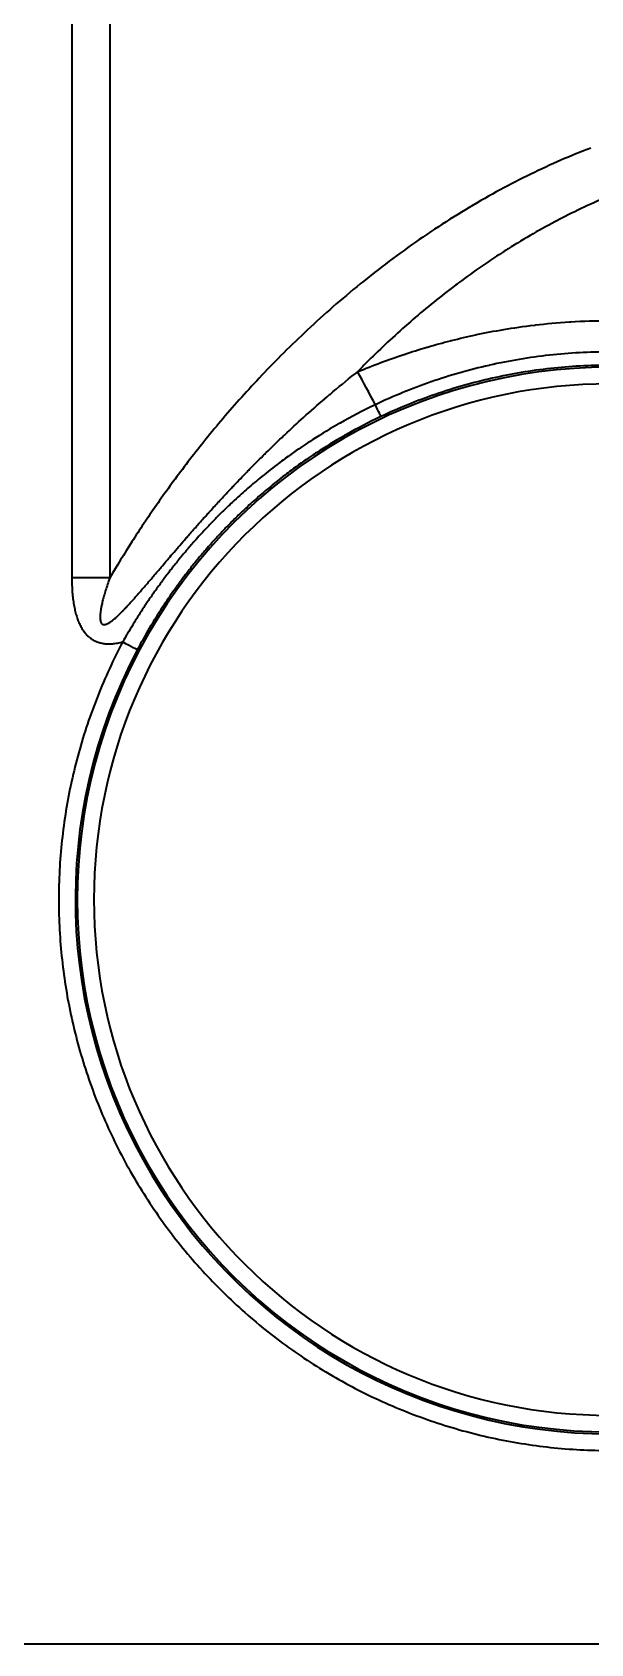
# Model space of a CAD drawing. Header units: millimetres. Extents: x 68 to 2000, y 100 to 2870.
# Drawn here: x 774.97 to 791.77, y 2171.29 to 2219.76 of the extents above; entities that cross this region are included whole.
import ezdxf

# ---------------------------------------------------------------- set-up
doc = ezdxf.new("R2010")
doc.units = ezdxf.units.MM
doc.header["$LTSCALE"] = 10
doc.layers.add('Sichtbar schmal (ISO)', color=7, linetype='Continuous', lineweight=35)

msp = doc.modelspace()

# ---------------------------------------------------------------- linework, layer by layer
at = {"layer": 'Sichtbar schmal (ISO)'}
for p, q in [((776.1565652024377, 2418.994319704128), (776.1566152486474, 2203.348979768297)), ((777.297756217657, 2418.993964513741), (777.2977918782169, 2203.348628905123)), ((774.1530102850046, 2171.291590124651), (824.7058706220237, 2171.291590124651))]:
    msp.add_line(p, q, dxfattribs=at)
for radius, start, end in [(16.00857521601998, 89.99999999993197, 269.999999999932), (15.50865136843997, 90, 270)]:
    msp.add_arc((792.3294404529772, 2193.669854925541), radius, start, end, dxfattribs=at)
for centre, major_axis, ratio, start_param, end_param in [((786.2830558590074, 2206.656880909841), (4.738098631613868, -8.806271705933545), 0.002480877679186441, 1.786531391220437, 1.903747040971538), ((785.2404723080372, 2208.648304248541), (0.2138233150061567, -0.4519729969365307), 0.008853428503042843, 0.01745397666727833, 1.355226716201932), ((776.1566152486571, 2203.296620356747), (-9.999999587299413, 9.588204128529147e-05), 0.005235963830584178, 4.598022234676896, 4.71238903058859), ((777.6889594639672, 2201.422724670341), (0.4418875460878273, -0.2339559712517966), 0.004624473952660113, 4.7148437123754, 6.2657318279909), ((792.3294328171255, 2193.671363264637), (-9.130483200719803, 13.2192300817919), 0.9999991161032137, 0.4794170197497269, 2.537137668070178)]:
    msp.add_ellipse(centre, major_axis=major_axis, ratio=ratio, start_param=start_param, end_param=end_param, dxfattribs=at)
msp.add_open_spline([(791.7684580489641, 2216.271331180041), (791.1730822380451, 2216.043720641241), (789.9678611980202, 2215.522089040241), (788.1177699142072, 2214.525342181441), (786.2441533427972, 2213.300556298341), (784.4857182651771, 2211.934593283141), (782.9347063664771, 2210.537102270341), (781.6083738541572, 2209.179854614541), (780.4798938948671, 2207.889570464841), (779.5154507689372, 2206.672158146741), (778.6836515064971, 2205.523261045441), (777.9550374893272, 2204.430139432441), (777.5094241464071, 2203.706050972141), (777.2977918782171, 2203.348630670941)], degree=3, dxfattribs=at)
for points, knots in [([(792.3390485277721, 2214.835544639807), (791.832285953964, 2214.624384316603), (791.3179761729513, 2214.384060929775), (790.7986688566028, 2214.113112446547), (790.7936110221924, 2214.110473522506), (790.7885527176873, 2214.107831691933), (790.7834939451203, 2214.105186953611), (790.2863655927891, 2213.845287069402), (789.7846877351077, 2213.55731863368), (789.2810514552541, 2213.239978664534), (789.2533595632407, 2213.22253007215), (789.225661837563, 2213.204992698909), (789.1979587564194, 2213.187366371155), (788.7269686140645, 2212.887694772359), (788.2543852951434, 2212.562340222024), (787.7906804356502, 2212.21705091632), (787.7310643491155, 2212.172658892585), (787.6715940115663, 2212.127941507234), (787.6122904815217, 2212.082914991126), (787.1761155136318, 2211.751746859938), (786.7489928120589, 2211.403651800141), (786.340825458509, 2211.048811540437), (786.2618427888742, 2210.980147962222), (786.1835655778009, 2210.911240353105), (786.1060586972462, 2210.842175275818), (785.698894518812, 2210.479358126541), (785.3131547912192, 2210.111854788349), (784.9455289684304, 2209.740495041228), (784.8815287652861, 2209.675844796925), (784.8180777951657, 2209.611074245441), (784.7551587062533, 2209.546184108)], [0, 0, 0, 0, 0.1980708731680076, 0.1980708731680076, 0.1980708731680076, 0.2, 0.2, 0.2, 0.3895763509335004, 0.3895763509335004, 0.3895763509335004, 0.4, 0.4, 0.4, 0.5772162429242802, 0.5772162429242802, 0.5772162429242802, 0.6, 0.6, 0.6, 0.7675735745147414, 0.7675735745147414, 0.7675735745147414, 0.8, 0.8, 0.8, 0.970344604217999, 0.970344604217999, 0.970344604217999, 1, 1, 1, 1]), ([(784.7551587042011, 2209.546184111881), (784.9853916177942, 2209.641267618302), (785.2170150260858, 2209.732338957514), (785.4500666647878, 2209.819296480188), (785.6790225143873, 2209.904725759269), (785.9093573183527, 2209.986183292121), (786.1401992716824, 2210.063252668595), (786.1443288012771, 2210.064631361967), (786.1484584908205, 2210.06600865461), (786.1525883345656, 2210.067384544366), (786.3784942077885, 2210.142646853545), (786.604869763968, 2210.213702223977), (786.8319903803789, 2210.280687699874), (786.8411227091337, 2210.283381129459), (786.8502562442744, 2210.286067965806), (786.859391009963, 2210.28874821623), (787.0858977757644, 2210.355208033122), (787.3131552599799, 2210.417626135786), (787.5462028828701, 2210.477088045782), (787.5562953674468, 2210.479663134951), (787.5663987382868, 2210.482232530908), (787.5765134058776, 2210.484796280063), (787.813843784045, 2210.544952044047), (788.0573812909503, 2210.602083582339), (788.3115007510152, 2210.656285872659), (788.3182936894884, 2210.657734769265), (788.3250941948021, 2210.659181517048), (788.3319023528804, 2210.66062610889), (788.5933993266644, 2210.716111952602), (788.866175402504, 2210.768505075082), (789.1555438916398, 2210.817026147058), (789.4449123807755, 2210.865547219033), (789.7508734430537, 2210.910196304801), (790.077809044376, 2210.949003434103), (790.0874242181847, 2210.950144751512), (790.0970575221545, 2210.951280836422), (790.1067091454436, 2210.952411633121), (790.4252324804534, 2210.989730240066), (790.7637192215461, 2211.021482229557), (791.1289157752875, 2211.044535857291), (791.141001900243, 2211.045298813629), (791.1531172441921, 2211.046052247197), (791.1652616879956, 2211.046795980673), (791.5311952422117, 2211.069205984681), (791.9235838755914, 2211.08279921075), (792.339048527772, 2211.082802188485)], [0, 0, 0, 0, 0.1111111111111, 0.1111111111111, 0.1111111111111, 0.2202694889971813, 0.2202694889971813, 0.2202694889971813, 0.2222222222222, 0.2222222222222, 0.2222222222222, 0.329038346897197, 0.329038346897197, 0.329038346897197, 0.3333333333333001, 0.3333333333333001, 0.3333333333333001, 0.4398323416248988, 0.4398323416248988, 0.4398323416248988, 0.4444444444444001, 0.4444444444444001, 0.4444444444444001, 0.5526627419303958, 0.5526627419303958, 0.5526627419303958, 0.5555555555556, 0.5555555555556, 0.5555555555556, 0.6666666666667, 0.6666666666667, 0.6666666666667, 0.7777777777778001, 0.7777777777778001, 0.7777777777778001, 0.7810455547990192, 0.7810455547990192, 0.7810455547990192, 0.8888888888889002, 0.8888888888889002, 0.8888888888889002, 0.8924579477917912, 0.8924579477917912, 0.8924579477917912, 1, 1, 1, 1]), ([(792.3390484461382, 2210.141545156524), (791.7331964678737, 2210.141876435037), (791.1268297373582, 2210.108699094143), (790.5227482444517, 2210.041704983506), (789.9186667515452, 2209.974710872869), (789.3168710392445, 2209.873893704026), (788.7235312387786, 2209.740198948218), (788.7201215853679, 2209.73943066539), (788.7167122110226, 2209.738661296582), (788.7133031163498, 2209.737890841976), (788.1234696408144, 2209.60458861314), (787.5420116270163, 2209.438797286301), (786.9719886598662, 2209.241698855197), (786.9678220244153, 2209.240258146036), (786.963656000501, 2209.238815763432), (786.9594905892608, 2209.237371707736), (786.3905086001224, 2209.040118271105), (785.8329507091188, 2208.811665407482), (785.2901238017275, 2208.553476764359)], [0, 0, 0, 0, 0.25, 0.25, 0.25, 0.5, 0.5, 0.5, 0.5014366360591308, 0.5014366360591308, 0.5014366360591308, 0.75, 0.75, 0.75, 0.7518168968334009, 0.7518168968334009, 0.7518168968334009, 0.9999992525942452, 0.9999992525942452, 0.9999992525942452, 0.9999992525942452]), ([(777.2977912561344, 2203.348629040388), (777.273786013269, 2203.280621488412), (777.2514465960845, 2203.215221212507), (777.2307675330137, 2203.152640407868), (777.2100883048939, 2203.090059103743), (777.1910694046173, 2203.030297310562), (777.1734868954521, 2202.972823604421), (777.1559043862869, 2202.91534989828), (777.1397582894023, 2202.860164282999), (777.1250373672467, 2202.807324639709), (777.1240298139286, 2202.803708102826), (777.1230289300931, 2202.800102548206), (777.1220346941872, 2202.796507962839), (777.108502582839, 2202.747583628929), (777.0962062478483, 2202.700695851887), (777.0851213537279, 2202.655842657629), (777.0840350315106, 2202.651447034098), (777.0829603470257, 2202.64707095317), (777.0818972473411, 2202.64271436841), (777.0713153941356, 2202.599349911571), (777.0618857832872, 2202.557922352581), (777.0535909984535, 2202.518425935241), (777.0525488718785, 2202.513463749126), (777.051524706212, 2202.508532093206), (777.0505183751164, 2202.503630723753), (777.0427101277088, 2202.465600392101), (777.0359790416313, 2202.429398677866), (777.0303110788511, 2202.394966026119), (777.0294346620926, 2202.38964182866), (777.0285837512552, 2202.384360057953), (777.0277582355617, 2202.37912049509), (777.0225569116375, 2202.346107599166), (777.0183675654719, 2202.314776399666), (777.0152078950177, 2202.285139673837), (777.0146233327553, 2202.279656661683), (777.0140740857427, 2202.274231856957), (777.0135601480632, 2202.268865515262), (777.0108552619242, 2202.240622123418), (777.0091334120813, 2202.214006121184), (777.0084250331886, 2202.189123659943), (777.0082713380622, 2202.183724977026), (777.0081652600181, 2202.178408073558), (777.0081067446514, 2202.173174130011), (777.0078443201539, 2202.149701406813), (777.0085448280832, 2202.12790812306), (777.0102041041752, 2202.107950085728), (777.0106204632218, 2202.102942052745), (777.0110968278482, 2202.098049478039), (777.0116323428783, 2202.09327354627), (777.0137068344451, 2202.074772421897), (777.0166738448494, 2202.058032949325), (777.0204498278651, 2202.043128846366), (777.0215363622805, 2202.038840209281), (777.0226897929207, 2202.034703586933), (777.0239078390384, 2202.030716059722), (777.0280155359621, 2202.017268659808), (777.0328557369703, 2202.005519349285), (777.0383172096473, 2201.995346643311), (777.0401088704834, 2201.992009441065), (777.0419686076212, 2201.988843964885), (777.0438971665907, 2201.98583971008), (777.0495906033905, 2201.976970634707), (777.0558726660895, 2201.969491717526), (777.0628053509088, 2201.963207064035), (777.0653626863854, 2201.960888774981), (777.0680091135538, 2201.958735227559), (777.0707560481867, 2201.956743608833), (777.0779782210061, 2201.951507293975), (777.0858858533787, 2201.947369788159), (777.0947293953519, 2201.944388945344), (777.0983456584148, 2201.943170031949), (777.1021161866114, 2201.942141239877), (777.1060545306564, 2201.94132276216), (777.1154105724514, 2201.939378363285), (777.1257143172885, 2201.938614771844), (777.1371155984401, 2201.939278726404), (777.1422805769615, 2201.939579509359), (777.1476694871182, 2201.940167501783), (777.1532820883178, 2201.941066884628), (777.1652740581078, 2201.942988519805), (777.1782916102575, 2201.946337867197), (777.1922924732486, 2201.95123001461), (777.1993240702461, 2201.95368697809), (777.2066060508653, 2201.95653324944), (777.2141237801291, 2201.959771175773), (777.2285807245869, 2201.965997859324), (777.2439116602914, 2201.973678672597), (777.2600282587911, 2201.982773232854), (777.268980834809, 2201.98782515135), (777.2781785708038, 2201.993318555075), (777.2876131224834, 2201.999243309177), (777.3039947852593, 2202.009530742754), (777.3210909771582, 2202.021120614199), (777.3388978723556, 2202.033993265284), (777.3497708917535, 2202.041853399427), (777.3609096629423, 2202.050194185452), (777.3723050881043, 2202.059000507102), (777.3903202133124, 2202.0729224964), (777.4089769942283, 2202.088009223758), (777.428267710072, 2202.104240523229), (777.4411922202097, 2202.115115267134), (777.4544015086983, 2202.126504820854), (777.4678772590612, 2202.138381153366), (777.48723772261, 2202.155443750736), (777.5071481715285, 2202.173511773643), (777.5275721070593, 2202.192531762963), (777.5425883178524, 2202.206515755837), (777.557881941002, 2202.221015082264), (777.5734372675271, 2202.235998665974), (777.5937655017201, 2202.255579727047), (777.6145406123985, 2202.275987964761), (777.6357377810874, 2202.297177082656), (777.6528206211982, 2202.314253434617), (777.670177316241, 2202.331837449335), (777.6878119928375, 2202.349915991933), (777.7088034424764, 2202.371435797779), (777.7301887158136, 2202.393656239398), (777.7519805250517, 2202.416573993914), (777.7711934216914, 2202.436779587855), (777.790722043337, 2202.457526967884), (777.8105915948236, 2202.478827534555), (777.8321913935297, 2202.501982961728), (777.8541940387992, 2202.525791990575), (777.8766350867226, 2202.550282732322), (777.8982554873505, 2202.573877871463), (777.9202825813393, 2202.598104979215), (777.9427489248224, 2202.622986280571), (777.965052810436, 2202.647687661094), (777.9877895859669, 2202.673033662784), (778.0109929435155, 2202.699054455351), (778.0354277055976, 2202.726456174013), (778.0603797466518, 2202.754605426386), (778.0858864517377, 2202.783530356955), (778.1089987291842, 2202.809739975885), (778.1325664088872, 2202.836586307906), (778.1566185812252, 2202.864095765847), (778.1843149706439, 2202.895773264624), (778.2126535705476, 2202.928329049461), (778.2416777281873, 2202.961796781486), (778.2656753010529, 2202.989468362789), (778.2901415497575, 2203.017763201523), (778.3151016625924, 2203.04670337242), (778.3465483237648, 2203.083164415465), (778.3787787505588, 2203.120649012502), (778.4118395759327, 2203.159189320454), (778.4367579578959, 2203.18823766101), (778.4621481103035, 2203.21788554829), (778.4880303898971, 2203.248148653668), (778.5237472768747, 2203.289910968709), (778.5604016513553, 2203.332844700835), (778.5980528128655, 2203.376990828894), (778.6238849870176, 2203.407279149956), (778.6501864089125, 2203.438137965169), (778.6769772616875, 2203.46958285147), (778.7175247552358, 2203.517174144483), (778.7591929244954, 2203.566106338492), (778.8020748966652, 2203.616450840155), (778.8288228696914, 2203.647853625623), (778.8560431857986, 2203.679805742778), (778.8837589903898, 2203.712325336659), (778.9298343223263, 2203.76638658816), (778.9772791437832, 2203.822015645237), (779.0262186111421, 2203.879307480609), (779.0539134858459, 2203.911728965512), (779.0820871183513, 2203.944682770089), (779.1107630086107, 2203.978186875755), (779.1632433380314, 2204.039503420294), (779.2174049738157, 2204.102661224199), (779.2734015675184, 2204.16776604202), (779.302070379799, 2204.201098030222), (779.3312203185407, 2204.23494020384), (779.3608719951549, 2204.269306030742), (779.4207817797375, 2204.33874052895), (779.482741050376, 2204.410314719434), (779.546903603688, 2204.484103778869), (779.5765251966594, 2204.518169590959), (779.6066164979175, 2204.552707215104), (779.6371937297248, 2204.587725128487), (779.7056450333057, 2204.666117503401), (779.7765297792356, 2204.746914130519), (779.8499503604728, 2204.830099565821), (779.8803675318694, 2204.864562186528), (779.9112200554445, 2204.899434627831), (779.9425156881556, 2204.934715862767), (780.0205099992811, 2205.022643007101), (780.1012545683087, 2205.113107339917), (780.1848384443014, 2205.206039574693), (780.2157477887688, 2205.240405945273), (780.247045528721, 2205.275109664301), (780.2787357562347, 2205.31014628556), (780.3670948766071, 2205.40783586617), (780.4585083938, 2205.50811770816), (780.5532722549939, 2205.611098120166), (780.5844028766322, 2205.644927938854), (780.6158952048986, 2205.679048747948), (780.6477604398151, 2205.713464734692), (780.7476769977803, 2205.821379424275), (780.8512581566456, 2205.932193409781), (780.9590972413324, 2206.04625944734), (780.9903413834592, 2206.079307720141), (781.021943220767, 2206.112628755963), (781.0539179629922, 2206.146230921759), (781.16752558119, 2206.265620845077), (781.2858356611156, 2206.38855897248), (781.4095722732264, 2206.515391437194), (781.4408614575996, 2206.547463467494), (781.472497939009, 2206.579784283907), (781.5044935601923, 2206.612358608859), (781.6346438668171, 2206.744862939884), (781.7707372895243, 2206.881571116902), (781.9135819191358, 2207.022733899958), (781.9447251697236, 2207.053510471246), (781.9761895711224, 2207.084498463914), (782.0079842736508, 2207.115700572191), (782.1578755048861, 2207.26279810904), (782.3150968169754, 2207.414651909484), (782.4807357273037, 2207.571546544345), (782.5113858160752, 2207.600578578404), (782.5423244374321, 2207.629782959167), (782.5735586899975, 2207.659160899962), (782.7469111807887, 2207.822210718442), (782.9293645158297, 2207.990619881508), (783.1219881800293, 2208.164338562044), (783.1516314685837, 2208.191072520178), (783.1815158307712, 2208.217931946603), (783.2116454530121, 2208.244916470341), (783.4126215616678, 2208.424913568595), (783.6245006894452, 2208.610485147097), (783.8495399515797, 2208.802159086296), (783.8774631416334, 2208.825942259872), (783.9055892741297, 2208.849819048626), (783.9339229712373, 2208.873790178701), (784.1679804813474, 2209.071809625255), (784.4161740196769, 2209.276290224082), (784.6786470152972, 2209.485414566876), (784.7040152217279, 2209.505626587107), (784.729516827323, 2209.525881904931), (784.7551519365542, 2209.546178772157)], [1.946679739687601e-07, 1.946679739687601e-07, 1.946679739687601e-07, 1.946679739687601e-07, 0.02439024390244, 0.02439024390244, 0.02439024390244, 0.04878048780487999, 0.04878048780487999, 0.04878048780487999, 0.07317073170732, 0.07317073170732, 0.07317073170732, 0.07484008848490116, 0.07484008848490116, 0.07484008848490116, 0.09756097560975999, 0.09756097560975999, 0.09756097560975999, 0.09978762786388702, 0.09978762786388702, 0.09978762786388702, 0.1219512195122, 0.1219512195122, 0.1219512195122, 0.1247357724955396, 0.1247357724955396, 0.1247357724955396, 0.1463414634146, 0.1463414634146, 0.1463414634146, 0.1496822739197884, 0.1496822739197884, 0.1496822739197884, 0.1707317073171, 0.1707317073171, 0.1707317073171, 0.1746260072418331, 0.1746260072418331, 0.1746260072418331, 0.1951219512195, 0.1951219512195, 0.1951219512195, 0.1995689028914995, 0.1995689028914995, 0.1995689028914995, 0.219512195122, 0.219512195122, 0.219512195122, 0.224516528143994, 0.224516528143994, 0.224516528143994, 0.2439024390244, 0.2439024390244, 0.2439024390244, 0.2494807107629081, 0.2494807107629081, 0.2494807107629081, 0.2682926829268, 0.2682926829268, 0.2682926829268, 0.2744640355582593, 0.2744640355582593, 0.2744640355582593, 0.2926829268293, 0.2926829268293, 0.2926829268293, 0.2994035290498429, 0.2994035290498429, 0.2994035290498429, 0.3170731707316999, 0.3170731707316999, 0.3170731707316999, 0.3242985644418835, 0.3242985644418835, 0.3242985644418835, 0.3414634146341, 0.3414634146341, 0.3414634146341, 0.3492393901047293, 0.3492393901047293, 0.3492393901047293, 0.3658536585366, 0.3658536585366, 0.3658536585366, 0.3741977756168409, 0.3741977756168409, 0.3741977756168409, 0.390243902439, 0.390243902439, 0.390243902439, 0.3991573322904338, 0.3991573322904338, 0.3991573322904338, 0.4146341463415, 0.4146341463415, 0.4146341463415, 0.424084401286575, 0.424084401286575, 0.424084401286575, 0.4390243902439, 0.4390243902439, 0.4390243902439, 0.449033974144268, 0.449033974144268, 0.449033974144268, 0.4634146341463, 0.4634146341463, 0.4634146341463, 0.4739876709446688, 0.4739876709446688, 0.4739876709446688, 0.4878048780487999, 0.4878048780487999, 0.4878048780487999, 0.4989401925430854, 0.4989401925430854, 0.4989401925430854, 0.5121951219512001, 0.5121951219512001, 0.5121951219512001, 0.5238814205003101, 0.5238814205003101, 0.5238814205003101, 0.5365853658537, 0.5365853658537, 0.5365853658537, 0.5488247402818266, 0.5488247402818266, 0.5488247402818266, 0.5609756097561, 0.5609756097561, 0.5609756097561, 0.5737713271032207, 0.5737713271032207, 0.5737713271032207, 0.5853658536585, 0.5853658536585, 0.5853658536585, 0.5987171018571184, 0.5987171018571184, 0.5987171018571184, 0.609756097561, 0.609756097561, 0.609756097561, 0.6236638695282276, 0.6236638695282276, 0.6236638695282276, 0.6341463414633999, 0.6341463414633999, 0.6341463414633999, 0.6486118858911681, 0.6486118858911681, 0.6486118858911681, 0.6585365853659001, 0.6585365853659001, 0.6585365853659001, 0.673557446825603, 0.673557446825603, 0.673557446825603, 0.6829268292683, 0.6829268292683, 0.6829268292683, 0.6985026861649339, 0.6985026861649339, 0.6985026861649339, 0.7073170731707, 0.7073170731707, 0.7073170731707, 0.723448461926881, 0.723448461926881, 0.723448461926881, 0.7317073170732, 0.7317073170732, 0.7317073170732, 0.7483939361521591, 0.7483939361521591, 0.7483939361521591, 0.7560975609756, 0.7560975609756, 0.7560975609756, 0.7733431757776562, 0.7733431757776562, 0.7733431757776562, 0.780487804878, 0.780487804878, 0.780487804878, 0.7982934977704114, 0.7982934977704114, 0.7982934977704114, 0.8048780487805001, 0.8048780487805001, 0.8048780487805001, 0.8232371828398677, 0.8232371828398677, 0.8232371828398677, 0.8292682926828998, 0.8292682926828998, 0.8292682926828998, 0.8481794269583445, 0.8481794269583445, 0.8481794269583445, 0.8536585365854, 0.8536585365854, 0.8536585365854, 0.8731260459773066, 0.8731260459773066, 0.8731260459773066, 0.8780487804878, 0.8780487804878, 0.8780487804878, 0.8980732520336557, 0.8980732520336557, 0.8980732520336557, 0.9024390243902, 0.9024390243902, 0.9024390243902, 0.923020786186232, 0.923020786186232, 0.923020786186232, 0.9268292682927001, 0.9268292682927001, 0.9268292682927001, 0.9479666352876164, 0.9479666352876164, 0.9479666352876164, 0.9512195121951, 0.9512195121951, 0.9512195121951, 0.9729174457959914, 0.9729174457959914, 0.9729174457959914, 0.9756097560975998, 0.9756097560975998, 0.9756097560975998, 0.997850250984224, 0.997850250984224, 0.997850250984224, 0.9999998110335244, 0.9999998110335244, 0.9999998110335244, 0.9999998110335244]), ([(792.3294404529892, 2209.740739311434), (791.738968170966, 2209.740740657975), (791.1478556978617, 2209.708202415435), (790.5589437699568, 2209.642943343539), (789.970031842052, 2209.577684271643), (789.3833284113064, 2209.479588121983), (788.8047582716811, 2209.349566509226), (788.2261881320558, 2209.21954489647), (787.6557254087896, 2209.057702453874), (787.0962602645973, 2208.865087842019), (786.5367951235676, 2208.672473231252), (785.9883400828744, 2208.449062776493), (785.454332883128, 2208.196433129995)], [0, 0, 0, 0, 0.25, 0.25, 0.25, 0.5, 0.5, 0.5, 0.75, 0.75, 0.75, 0.9999999985867041, 0.9999999985867041, 0.9999999985867041, 0.9999999985867041]), ([(785.2901188975281, 2208.553474431739), (784.9105225713095, 2208.372814315959), (784.5556723138219, 2208.18649667993), (784.2257457044238, 2207.999746199693), (784.1974601687574, 2207.983735556056), (784.1693574260074, 2207.967721463428), (784.1414372455714, 2207.951707058118), (783.8438614000472, 2207.781024056575), (783.5670985684965, 2207.610307391839), (783.3073350453403, 2207.44061281912), (783.258442650043, 2207.408673099377), (783.2101532771684, 2207.376766556828), (783.1624427315095, 2207.344896502793), (782.9321946896456, 2207.191093660377), (782.7154036368405, 2207.038211113592), (782.5105587870318, 2206.887082017442), (782.4474394331976, 2206.840514232588), (782.3854548606, 2206.794110317468), (782.3245619346807, 2206.74788833762), (782.1464260419945, 2206.612670764845), (781.9776322677644, 2206.479029022321), (781.8170995405735, 2206.347283480462), (781.7446658994478, 2206.287838845926), (781.6739150047763, 2206.228777537213), (781.6047516549364, 2206.170117061662), (781.4678592626071, 2206.054012609637), (781.3371828957543, 2205.939489658816), (781.2121144406448, 2205.826691923369), (781.1339484094198, 2205.756194919921), (781.0579735669014, 2205.686369963787), (780.984047918792, 2205.61723621074), (780.8796482771701, 2205.519603802682), (780.7793343990866, 2205.423354028204), (780.6827543980643, 2205.328537727526), (780.601521738259, 2205.248788501853), (780.5229308719295, 2205.170052542418), (780.4467821086057, 2205.092339961953), (780.3680654115464, 2205.012006711784), (780.291957988219, 2204.932768783742), (780.2182671589331, 2204.854638222115), (780.1359160115906, 2204.767325574738), (780.0565825978902, 2204.681396149031), (779.98001165385, 2204.596844330579), (779.9216151292676, 2204.532361224009), (779.8648251725492, 2204.468679687791), (779.8095438415829, 2204.405800687289), (779.7274756102719, 2204.312453290119), (779.6487313257724, 2204.22087587745), (779.5730061698192, 2204.131046640104), (779.5307112954969, 2204.080874194023), (779.4893585020067, 2204.031247096499), (779.4488997016146, 2203.982161167486), (779.368126397243, 2203.884164374548), (779.2909146527057, 2203.78832677922), (779.2169022256019, 2203.694589695161), (779.187375485132, 2203.657193940667), (779.158358058232, 2203.620132432747), (779.1298307950381, 2203.583403548397), (779.0510335162262, 2203.48195196081), (778.9759738354599, 2203.383041074439), (778.9042695843102, 2203.286613348451), (778.8849261884646, 2203.260600390441), (778.865827057701, 2203.234768074132), (778.8469661491599, 2203.209116332487), (778.7705995060846, 2203.105254029447), (778.6981358919916, 2203.00435544037), (778.6291946087478, 2202.906395530069), (778.6180907468328, 2202.890617852806), (778.6070783017028, 2202.874916374082), (778.5961559677648, 2202.859291183744), (778.5225154385331, 2202.753943069288), (778.4529687036126, 2202.652066914099), (778.3871379539902, 2202.553675916603), (778.3825852217694, 2202.54687137819), (778.3780502733285, 2202.54008349479), (778.3735329942284, 2202.533312263775), (778.3043920727483, 2202.429672629929), (778.2393878576739, 2202.329939057187), (778.1781341793504, 2202.234090653401), (778.1150137732037, 2202.135321235121), (778.0558724715157, 2202.040672945826), (778.0004942609239, 2201.950322317027), (777.996525636417, 2201.943847428875), (777.9925763439091, 2201.937394589429), (777.9886463067744, 2201.930963858505), (777.9339663918832, 2201.841490958495), (777.8830131923812, 2201.75630122145), (777.8354336957274, 2201.675228870407), (777.8327776382337, 2201.670703122119), (777.8301321035678, 2201.666190190134), (777.8274970324551, 2201.661690040056), (777.7776584058901, 2201.576576094511), (777.7315594830969, 2201.496040393117), (777.6889625717372, 2201.420107370741)], [0, 0, 0, 0, 0.05756480725595837, 0.05756480725595837, 0.05756480725595837, 0.0625, 0.0625, 0.0625, 0.1150997372044511, 0.1150997372044511, 0.1150997372044511, 0.125, 0.125, 0.125, 0.1727780350472121, 0.1727780350472121, 0.1727780350472121, 0.1875, 0.1875, 0.1875, 0.2305675703189784, 0.2305675703189784, 0.2305675703189784, 0.25, 0.25, 0.25, 0.2884618702530453, 0.2884618702530453, 0.2884618702530453, 0.3125, 0.3125, 0.3125, 0.346447245577418, 0.346447245577418, 0.346447245577418, 0.375, 0.375, 0.375, 0.4045156273323688, 0.4045156273323688, 0.4045156273323688, 0.4375, 0.4375, 0.4375, 0.4626554000472258, 0.4626554000472258, 0.4626554000472258, 0.5, 0.5, 0.5, 0.5208581301911824, 0.5208581301911824, 0.5208581301911824, 0.5625, 0.5625, 0.5625, 0.5791127328968907, 0.5791127328968907, 0.5791127328968907, 0.625, 0.625, 0.625, 0.6373788416672458, 0.6373788416672458, 0.6373788416672458, 0.6875, 0.6875, 0.6875, 0.6955726437768417, 0.6955726437768417, 0.6955726437768417, 0.75, 0.75, 0.75, 0.7537640947398561, 0.7537640947398561, 0.7537640947398561, 0.8113768685092038, 0.8113768685092038, 0.8113768685092038, 0.8707454122291814, 0.8707454122291814, 0.8707454122291814, 0.875, 0.875, 0.875, 0.9341954959256447, 0.9341954959256447, 0.9341954959256447, 0.9375, 0.9375, 0.9375, 1, 1, 1, 1]), ([(785.4543328740764, 2208.1964331257), (785.0846014840839, 2208.021518496369), (784.739235964464, 2207.84081996063), (784.4183413815516, 2207.6593539663), (784.3908321098306, 2207.643797463909), (784.3635023093796, 2207.628235050937), (784.3363517261681, 2207.612669723674), (784.0469565386568, 2207.44676055086), (783.777934772206, 2207.280628186619), (783.5255916475027, 2207.115339175881), (783.4780991744127, 2207.084230803487), (783.4311982497373, 2207.053149389656), (783.3848654064042, 2207.022098402199), (783.1612527319984, 2206.872239385386), (782.9508748092076, 2206.723122458752), (782.7522249550926, 2206.57561065485), (782.691014952366, 2206.530157825503), (782.6309189325394, 2206.484854829423), (782.5718937709257, 2206.439720631217), (782.3992207854468, 2206.307684453113), (782.235712346393, 2206.177110765715), (782.0803105937613, 2206.04832435028), (782.0101921217598, 2205.990214924152), (781.9417249232384, 2205.932466738226), (781.8748157020286, 2205.87509788385), (781.7423850928499, 2205.76155012174), (781.6160584089064, 2205.649495530443), (781.4952347461671, 2205.539083871094), (781.4197211844802, 2205.470077705742), (781.3463578262588, 2205.401711504111), (781.2750040529762, 2205.33400597676), (781.1742376122183, 2205.238391621738), (781.0774795879861, 2205.14409740117), (780.9843840145306, 2205.051176918352), (780.906080798961, 2204.973020972512), (780.830368920993, 2204.895836093989), (780.7570519196055, 2204.819634467849), (780.6812642231708, 2204.740864938267), (780.608036135407, 2204.663146463604), (780.5371779127402, 2204.586492783161), (780.4579901450459, 2204.500828288465), (780.3817619015481, 2204.416493876307), (780.3082406601872, 2204.333485554592), (780.2521721072237, 2204.270181992296), (780.1976785884772, 2204.207649470589), (780.1446635280911, 2204.145889512342), (780.0659563695978, 2204.05419951356), (779.9905069779547, 2203.964213506041), (779.9180147123897, 2203.875911909597), (779.8775276502595, 2203.826595307425), (779.8379634432624, 2203.777803711436), (779.7992748440149, 2203.729533310349), (779.7220314724441, 2203.63315947931), (779.6482767596864, 2203.538865244086), (779.5776530620702, 2203.446593079533), (779.5494802199157, 2203.409784342311), (779.5218059636944, 2203.373297055471), (779.4946113661485, 2203.337129707336), (779.4194897587951, 2203.237222020855), (779.3480260632026, 2203.139758185857), (779.2798399507726, 2203.044679332548), (779.2614475035883, 2203.019032866933), (779.2432937107895, 2202.993559749596), (779.2253725326526, 2202.96825991539), (779.1528033081665, 2202.865811888038), (779.0840457858791, 2202.766207887087), (779.0187165149481, 2202.669418042624), (779.0081961133423, 2202.653831338217), (778.9977646825483, 2202.638317542116), (778.9874208969334, 2202.622876749346), (778.917669749633, 2202.518755004078), (778.8519010743328, 2202.417955469185), (778.7897243732599, 2202.320480992729), (778.7854258730756, 2202.313742229691), (778.7811445549999, 2202.307019347), (778.7768802970635, 2202.300312341535), (778.711590514836, 2202.197621807154), (778.6502964034943, 2202.098655795688), (778.5925778797088, 2202.003376123894), (778.5331012830939, 2201.905194288442), (778.4774205370055, 2201.810921233234), (778.4252631189062, 2201.720737271709), (778.421522991467, 2201.714270319906), (778.4178009938524, 2201.707824390051), (778.41409703074, 2201.701399544515), (778.3625946715654, 2201.612064231945), (778.3145750442833, 2201.526807670634), (778.2696134044246, 2201.44544541743), (778.2671024329799, 2201.440901581948), (778.2646010118675, 2201.436369885741), (778.2621090729292, 2201.431850296658), (778.2149962915955, 2201.346402612157), (778.1712706298439, 2201.265282574374), (778.1307609357206, 2201.188768878034)], [0, 0, 0, 0, 0.05756512497005942, 0.05756512497005942, 0.05756512497005942, 0.0625, 0.0625, 0.0625, 0.1151003096698027, 0.1151003096698027, 0.1151003096698027, 0.125, 0.125, 0.125, 0.1727781217656696, 0.1727781217656696, 0.1727781217656696, 0.1875, 0.1875, 0.1875, 0.2305675765567572, 0.2305675765567572, 0.2305675765567572, 0.25, 0.25, 0.25, 0.2884617789279095, 0.2884617789279095, 0.2884617789279095, 0.3125, 0.3125, 0.3125, 0.3464469921232292, 0.3464469921232292, 0.3464469921232292, 0.375, 0.375, 0.375, 0.4045152100100646, 0.4045152100100646, 0.4045152100100646, 0.4375, 0.4375, 0.4375, 0.4626547635799287, 0.4626547635799287, 0.4626547635799287, 0.5, 0.5, 0.5, 0.5208573824451057, 0.5208573824451057, 0.5208573824451057, 0.5625, 0.5625, 0.5625, 0.5791118587792813, 0.5791118587792813, 0.5791118587792813, 0.625, 0.625, 0.625, 0.637377816885399, 0.637377816885399, 0.637377816885399, 0.6875, 0.6875, 0.6875, 0.6955715043687184, 0.6955715043687184, 0.6955715043687184, 0.75, 0.75, 0.75, 0.7537628387236505, 0.7537628387236505, 0.7537628387236505, 0.8113754232561063, 0.8113754232561063, 0.8113754232561063, 0.8707428537694942, 0.8707428537694942, 0.8707428537694942, 0.875, 0.875, 0.875, 0.9341941840571757, 0.9341941840571757, 0.9341941840571757, 0.9375, 0.9375, 0.9375, 1, 1, 1, 1]), ([(776.1566152486472, 2203.348979543841), (776.1566136987371, 2203.271845210941), (776.1593510882371, 2203.122664040441), (776.1711491144571, 2202.915283400641), (776.1904546169171, 2202.720907447341), (776.2171489393671, 2202.539584792441), (776.2511189184471, 2202.371180320641), (776.2922966636172, 2202.215600549441), (776.3408644213271, 2202.072203325141), (776.3972161701072, 2201.940548093741), (776.4616361403871, 2201.821009994941), (776.5337019931771, 2201.715049877941), (776.6116779202072, 2201.624668788741), (776.6929992711472, 2201.550743303241), (776.7771328009171, 2201.491171795741), (776.8683568128772, 2201.442015608141), (776.9733652368972, 2201.401786534841), (777.0949438225372, 2201.373270443741), (777.2301149036672, 2201.360125646241), (777.3747773160471, 2201.363523889141), (777.5273674015184, 2201.382913566137), (777.6342075785818, 2201.40608974509), (777.6889623835568, 2201.420107322566)], [0, 0, 0, 0, 0.05, 0.1, 0.15, 0.2, 0.25, 0.3, 0.35, 0.4, 0.45, 0.5, 0.55, 0.6, 0.65, 0.7, 0.75, 0.8, 0.85, 0.9, 0.95, 0.9999999427203851, 0.9999999427203851, 0.9999999427203851, 0.9999999427203851]), ([(777.6889624610665, 2201.420107161706), (777.4079067150966, 2200.889248868832), (776.9068964738773, 2199.804276067527), (776.3332085242771, 2198.098887868441), (775.9480368682372, 2196.343097813541), (775.7548505908571, 2194.555608174241), (775.7561662584371, 2192.757853053941), (775.9518939446172, 2190.970727940241), (776.3397843148671, 2189.215174861941), (776.9152932512972, 2187.511851367541), (777.6715541360771, 2185.880981449341), (778.5996469263772, 2184.341586243541), (779.6891546648671, 2182.911071735641), (780.9276022449571, 2181.606308089741), (782.2989270612971, 2180.444149068041), (783.7856801682772, 2179.438353051041), (785.3744714391372, 2178.597702571741), (787.0514964270471, 2177.931708909141), (788.7890030765872, 2177.452280247141), (790.5617214742722, 2177.165420538141), (791.7393601599351, 2177.102911495041), (792.3294404529772, 2177.102906582241)], [6.908200404129946e-09, 6.908200404129946e-09, 6.908200404129946e-09, 6.908200404129946e-09, 0.05263157894736999, 0.1052631578947, 0.1578947368421, 0.2105263157895, 0.2631578947368, 0.3157894736842, 0.3684210526316, 0.4210526315789, 0.4736842105262999, 0.5263157894737, 0.5789473684211, 0.6315789473684, 0.6842105263158001, 0.7368421052631999, 0.7894736842105, 0.8421052631579, 0.8947368421052999, 0.9473684210525999, 1, 1, 1, 1])]:
    msp.add_open_spline(points, degree=3, knots=knots, dxfattribs=at)

doc.saveas('drawing.dxf')
